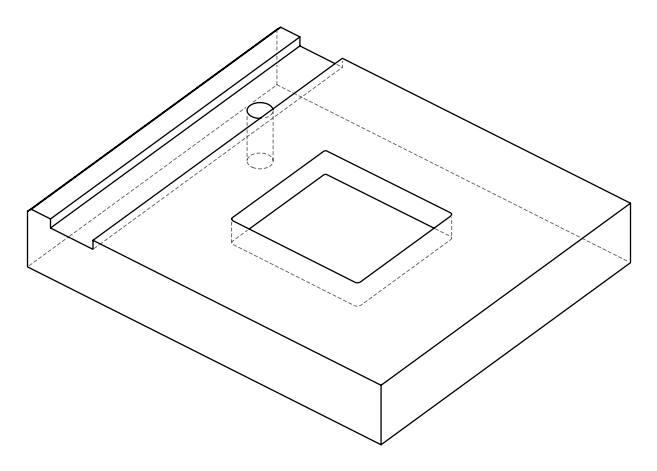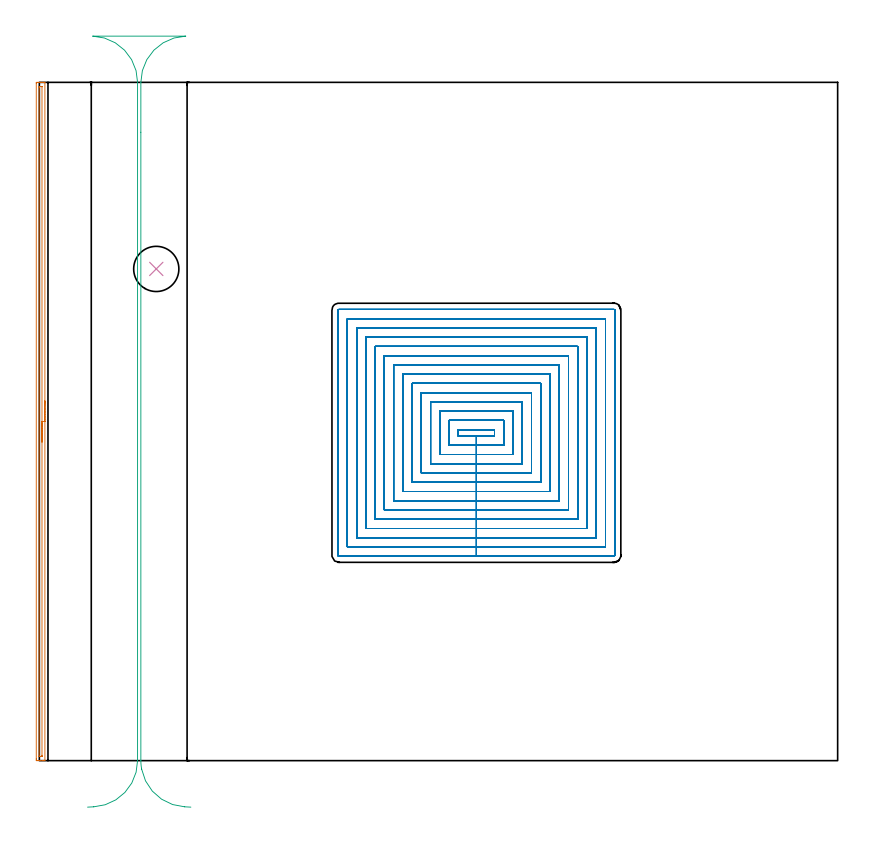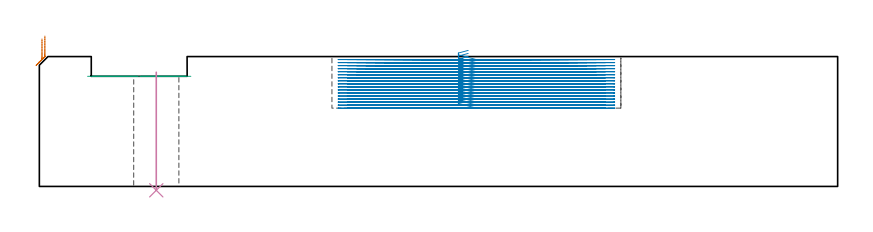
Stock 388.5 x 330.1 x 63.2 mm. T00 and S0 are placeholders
(PLAN: 4 operations, 3 tool changes, 141.9 min)
(1 AREA_MILL | FG_CHAMFER_SURFACE | UGT0205_001 | 5.45 min | 2911 mm3)
(2 MILL_RECTANGULAR_POCKET | POCKET_RECTANGULAR_STRAIGHT | NXT0201_008 | Follow Part, ap 1.5, ae 75% | 134.38 min | 444745 mm3)
(3 MILL_RECTANGULAR_SLOT | SLOT_RECTANGULAR | UGT0201_009 | Follow Part, ap 11.25, ae 75% | 1.89 min | 147746 mm3)
(4 INDEXABLE_INSERT_DRILL_THROUGH_HOLE_FROM_SOLID | STEP1HOLE | NXT0302_015 | 0.23 min | 20308 mm3)
(TOOL UGT0205_001 | Chamfer Mill 20 x 3 x 45 deg. | D20 FL50 Z2)
(TOOL NXT0201_008 | ENDMILL 6mm [2P460-0600-NA 1630] | D6 FL26 Z6)
(TOOL UGT0201_009 | End Mill 45 mm | D45 FL63 Z6)
(TOOL NXT0302_015 | Index. Insert Drill 22mm [880-D2200L25-03] | D22 PA176 FL66 Z2)
(OP 1 AREA_MILL)
G17 G21 G94 G90
T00 M6
G54
G17 G0 G90 X2.7 Y175.05 S1061 M3
G43 Z73.2 H0
G94 G1 Y175.012 Z72.328 F250.
Y174.898 Z71.463
Y174.709 Z70.612
Y174.447 Z69.78
Y174.113 Z68.974
Y173.71 Z68.2
Y173.242 Z67.464
Y172.71 Z66.772
Y172.121 Z66.129
Y171.478 Z65.54
Y170.786 Z65.008
Y170.05 Z64.54
Y169.276 Z64.137
Y168.47 Z63.803
Y167.638 Z63.541
Y166.786 Z63.352
Y165.922 Z63.238
Y165.05 Z63.2
Y0.175
X2.697 Y0.01 Z63.188
X2.564 Y0.002 Z63.056
X2.425 Y0. Z62.924
X2.16 Z62.659
X1.474 Z61.969
X0.257 Z60.754
X-0.274 Z60.22
X-0.883 Z59.612
X-1.149 Y0.001 Z59.347
X-1.368 Y0.004 Z59.127
X-1.492 Y0.01 Z59.004
X-1.497 Y0.266 Z59.001
X-1.5 Y0.622 Z59.
Y0.981
X-1.499 Y329.478 Z59.001
X-1.497 Y329.834
X-1.492 Y330.09 Z59.004
X-1.149 Y330.1 Z59.347
X-0.883 Z59.612
X-0.274 Z60.22
X0.257 Z60.754
X0.6 Z61.096
X1.132 Z61.628
X1.474 Z61.969
X2.16 Z62.659
X2.425 Z62.924
X2.564 Y330.098 Z63.056
X2.697 Y330.09 Z63.188
X2.7 Y329.925 Z63.2
Y165.05
X1.286 Z61.786
X1.285 Y2.602 Z61.785
Y2.409
X1.28 Y2.059 Z61.78
X1.279 Y2.02 Z61.779
X1.271 Y2.01 Z61.771
X1.24 Y2.007 Z61.74
X1.134 Y2.002 Z61.634
X1. Y2. Z61.5
X0.6 Z61.1
X0.126 Z60.626
X-0.034 Y2.003 Z60.466
X-0.065 Y2.006 Z60.435
X-0.077 Y2.01 Z60.423
X-0.079 Y2.018 Z60.421
X-0.082 Y2.056 Z60.418
X-0.085 Y2.216 Z60.415
X-0.086 Y327.498 Z60.414
X-0.085 Y327.691 Z60.415
X-0.08 Y328.041 Z60.42
X-0.079 Y328.08 Z60.421
X-0.071 Y328.09 Z60.429
X-0.04 Y328.093 Z60.46
X0.066 Y328.098 Z60.566
X0.2 Y328.1 Z60.7
X0.6 Z61.1
X1.074 Z61.574
X1.234 Y328.097 Z61.734
X1.265 Y328.094 Z61.765
X1.277 Y328.09 Z61.777
X1.279 Y328.082 Z61.779
X1.282 Y328.044 Z61.782
X1.285 Y327.884 Z61.785
X1.286 Y165.05 Z61.786
Y164.178 Z61.824
Y163.314 Z61.938
Y162.462 Z62.126
Y161.63 Z62.389
Y160.824 Z62.723
Y160.05 Z63.125
Y159.314 Z63.594
Y158.622 Z64.125
Y157.979 Z64.715
Y157.39 Z65.358
Y156.858 Z66.05
Y156.39 Z66.786
Y155.987 Z67.56
Y155.653 Z68.366
Y155.391 Z69.198
Y155.202 Z70.049
Y155.088 Z70.914
Y155.05 Z71.786
G0 Z73.2
M5
M2
(OP 2 MILL_RECTANGULAR_POCKET)
G17 G21 G94 G90
T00 M6
G54
G17 G0 G90 X208.706 Y161.1 S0 M3
G43 Z73.2 H1
Z66.2
G94 G1 X203.9 Z64.912 F250.
Y158. Z64.081
X212.7 Z61.723
X221.5 F500.
Y161.1
X203.9
Y158.
X212.7
Y153.5
X226.
Y165.6
X199.4
Y153.5
X212.7
Y149.
X230.5
Y170.1
X194.9
Y149.
X212.7
Y144.5
X235.
Y174.6
X190.4
Y144.5
X212.7
Y140.
X239.5
Y179.1
X185.9
Y140.
X212.7
Y135.5
X244.
Y183.6
X181.4
Y135.5
X212.7
Y131.
X248.5
Y188.1
X176.9
Y131.
X212.7
Y126.5
X253.
Y192.6
X172.4
Y126.5
X212.7
Y122.
X257.5
Y197.1
X167.9
Y122.
X212.7
Y117.5
X262.
Y201.6
X163.4
Y117.5
X212.7
Y113.
X266.5
Y206.1
X158.9
Y113.
X212.7
Y108.5
X271.
Y210.6
X154.4
Y108.5
X212.7
Y104.
X275.5
Y215.1
X149.9
Y104.
X212.7
Y99.5
X279.7
G3 X280. Y99.8 R0.3
G1 Y219.3
G3 X279.7 Y219.6 R0.3
G1 X145.7
G3 X145.4 Y219.3 R0.3
G1 Y99.8
G3 X145.7 Y99.5 R0.3
G1 X212.7
X213.7
G0 X208.706 Y161.1 Z64.723
G1 X203.9 Z63.436 F250.
Y158. Z62.605
X212.7 Z60.247
X221.5 F500.
Y161.1
X203.9
Y158.
X212.7
Y153.5
X226.
Y165.6
X199.4
Y153.5
X212.7
Y149.
X230.5
Y170.1
X194.9
Y149.
X212.7
Y144.5
X235.
Y174.6
X190.4
Y144.5
X212.7
Y140.
X239.5
Y179.1
X185.9
Y140.
X212.7
Y135.5
X244.
Y183.6
X181.4
Y135.5
X212.7
Y131.
X248.5
Y188.1
X176.9
Y131.
X212.7
Y126.5
X253.
Y192.6
X172.4
Y126.5
X212.7
Y122.
X257.5
Y197.1
X167.9
Y122.
X212.7
Y117.5
X262.
Y201.6
X163.4
Y117.5
X212.7
Y113.
X266.5
Y206.1
X158.9
Y113.
X212.7
Y108.5
X271.
Y210.6
X154.4
Y108.5
X212.7
Y104.
X275.5
Y215.1
X149.9
Y104.
X212.7
Y99.5
X279.7
G3 X280. Y99.8 R0.3
G1 Y219.3
G3 X279.7 Y219.6 R0.3
G1 X145.7
G3 X145.4 Y219.3 R0.3
G1 Y99.8
G3 X145.7 Y99.5 R0.3
G1 X212.7
X213.7
G0 X208.706 Y161.1 Z63.247
G1 X203.9 Z61.959 F250.
Y158. Z61.128
X212.7 Z58.771
X221.5 F500.
Y161.1
X203.9
Y158.
X212.7
Y153.5
X226.
Y165.6
X199.4
Y153.5
X212.7
Y149.
X230.5
Y170.1
X194.9
Y149.
X212.7
Y144.5
X235.
Y174.6
X190.4
Y144.5
X212.7
Y140.
X239.5
Y179.1
X185.9
Y140.
X212.7
Y135.5
X244.
Y183.6
X181.4
Y135.5
X212.7
Y131.
X248.5
Y188.1
X176.9
Y131.
X212.7
Y126.5
X253.
Y192.6
X172.4
Y126.5
X212.7
Y122.
X257.5
Y197.1
X167.9
Y122.
X212.7
Y117.5
X262.
Y201.6
X163.4
Y117.5
X212.7
Y113.
X266.5
Y206.1
X158.9
Y113.
X212.7
Y108.5
X271.
Y210.6
X154.4
Y108.5
X212.7
Y104.
X275.5
Y215.1
X149.9
Y104.
X212.7
Y99.5
X279.7
G3 X280. Y99.8 R0.3
G1 Y219.3
G3 X279.7 Y219.6 R0.3
G1 X145.7
G3 X145.4 Y219.3 R0.3
G1 Y99.8
G3 X145.7 Y99.5 R0.3
G1 X212.7
X213.7
G0 X208.706 Y161.1 Z61.771
G1 X203.9 Z60.483 F250.
Y158. Z59.652
X212.7 Z57.294
X221.5 F500.
Y161.1
X203.9
Y158.
X212.7
Y153.5
X226.
Y165.6
X199.4
Y153.5
X212.7
Y149.
X230.5
Y170.1
X194.9
Y149.
X212.7
Y144.5
X235.
Y174.6
X190.4
Y144.5
X212.7
Y140.
X239.5
Y179.1
X185.9
Y140.
X212.7
Y135.5
X244.
Y183.6
X181.4
Y135.5
X212.7
Y131.
X248.5
Y188.1
X176.9
Y131.
X212.7
Y126.5
X253.
Y192.6
X172.4
Y126.5
X212.7
Y122.
X257.5
Y197.1
X167.9
Y122.
X212.7
Y117.5
X262.
Y201.6
X163.4
Y117.5
X212.7
Y113.
X266.5
Y206.1
X158.9
Y113.
X212.7
Y108.5
X271.
Y210.6
X154.4
Y108.5
X212.7
Y104.
X275.5
Y215.1
X149.9
Y104.
X212.7
Y99.5
X279.7
G3 X280. Y99.8 R0.3
G1 Y219.3
G3 X279.7 Y219.6 R0.3
G1 X145.7
G3 X145.4 Y219.3 R0.3
G1 Y99.8
G3 X145.7 Y99.5 R0.3
G1 X212.7
X213.7
G0 X208.706 Y161.1 Z60.294
G1 X203.9 Z59.006 F250.
Y158. Z58.176
X212.7 Z55.818
X221.5 F500.
Y161.1
X203.9
Y158.
X212.7
Y153.5
X226.
Y165.6
X199.4
Y153.5
X212.7
Y149.
X230.5
Y170.1
X194.9
Y149.
X212.7
Y144.5
X235.
Y174.6
X190.4
Y144.5
X212.7
Y140.
X239.5
Y179.1
X185.9
Y140.
X212.7
Y135.5
X244.
Y183.6
X181.4
Y135.5
X212.7
Y131.
X248.5
Y188.1
X176.9
Y131.
X212.7
Y126.5
X253.
Y192.6
X172.4
Y126.5
X212.7
Y122.
X257.5
Y197.1
X167.9
Y122.
X212.7
Y117.5
X262.
Y201.6
X163.4
Y117.5
X212.7
Y113.
X266.5
Y206.1
X158.9
Y113.
X212.7
Y108.5
X271.
Y210.6
X154.4
Y108.5
X212.7
Y104.
X275.5
Y215.1
X149.9
Y104.
X212.7
Y99.5
X279.7
G3 X280. Y99.8 R0.3
G1 Y219.3
G3 X279.7 Y219.6 R0.3
G1 X145.7
G3 X145.4 Y219.3 R0.3
G1 Y99.8
G3 X145.7 Y99.5 R0.3
G1 X212.7
X213.7
G0 X208.706 Y161.1 Z58.818
G1 X203.9 Z57.53 F250.
Y158. Z56.699
X212.7 Z54.341
X221.5 F500.
Y161.1
X203.9
Y158.
X212.7
Y153.5
X226.
Y165.6
X199.4
Y153.5
X212.7
Y149.
X230.5
Y170.1
X194.9
Y149.
X212.7
Y144.5
X235.
Y174.6
X190.4
Y144.5
X212.7
Y140.
X239.5
Y179.1
X185.9
Y140.
X212.7
Y135.5
X244.
Y183.6
X181.4
Y135.5
X212.7
Y131.
X248.5
Y188.1
X176.9
Y131.
X212.7
Y126.5
X253.
Y192.6
X172.4
Y126.5
X212.7
Y122.
X257.5
Y197.1
X167.9
Y122.
X212.7
Y117.5
X262.
Y201.6
X163.4
Y117.5
X212.7
Y113.
X266.5
Y206.1
X158.9
Y113.
X212.7
Y108.5
X271.
Y210.6
X154.4
Y108.5
X212.7
Y104.
X275.5
Y215.1
X149.9
Y104.
X212.7
Y99.5
X279.7
G3 X280. Y99.8 R0.3
G1 Y219.3
G3 X279.7 Y219.6 R0.3
G1 X145.7
G3 X145.4 Y219.3 R0.3
G1 Y99.8
G3 X145.7 Y99.5 R0.3
G1 X212.7
X213.7
G0 X208.706 Y161.1 Z57.341
G1 X203.9 Z56.053 F250.
Y158. Z55.223
X212.7 Z52.865
X221.5 F500.
Y161.1
X203.9
Y158.
X212.7
Y153.5
X226.
Y165.6
X199.4
Y153.5
X212.7
Y149.
X230.5
Y170.1
X194.9
Y149.
X212.7
Y144.5
X235.
Y174.6
X190.4
Y144.5
X212.7
Y140.
X239.5
Y179.1
X185.9
Y140.
X212.7
Y135.5
X244.
Y183.6
X181.4
Y135.5
X212.7
Y131.
X248.5
Y188.1
X176.9
Y131.
X212.7
Y126.5
X253.
Y192.6
X172.4
Y126.5
X212.7
Y122.
X257.5
Y197.1
X167.9
Y122.
X212.7
Y117.5
X262.
Y201.6
X163.4
Y117.5
X212.7
Y113.
X266.5
Y206.1
X158.9
Y113.
X212.7
Y108.5
X271.
Y210.6
X154.4
Y108.5
X212.7
Y104.
X275.5
Y215.1
X149.9
Y104.
X212.7
Y99.5
X279.7
G3 X280. Y99.8 R0.3
G1 Y219.3
G3 X279.7 Y219.6 R0.3
G1 X145.7
G3 X145.4 Y219.3 R0.3
G1 Y99.8
G3 X145.7 Y99.5 R0.3
G1 X212.7
X213.7
G0 X208.706 Y161.1 Z55.865
G1 X203.9 Z54.577 F250.
Y158. Z53.746
X212.7 Z51.388
X221.5 F500.
Y161.1
X203.9
Y158.
X212.7
Y153.5
X226.
Y165.6
X199.4
Y153.5
X212.7
Y149.
X230.5
Y170.1
X194.9
Y149.
X212.7
Y144.5
X235.
Y174.6
X190.4
Y144.5
X212.7
Y140.
X239.5
Y179.1
X185.9
Y140.
X212.7
Y135.5
X244.
Y183.6
X181.4
Y135.5
X212.7
Y131.
X248.5
Y188.1
X176.9
Y131.
X212.7
Y126.5
X253.
Y192.6
X172.4
Y126.5
X212.7
Y122.
X257.5
Y197.1
X167.9
Y122.
X212.7
Y117.5
X262.
Y201.6
X163.4
Y117.5
X212.7
Y113.
X266.5
Y206.1
X158.9
Y113.
X212.7
Y108.5
X271.
Y210.6
X154.4
Y108.5
X212.7
Y104.
X275.5
Y215.1
X149.9
Y104.
X212.7
Y99.5
X279.7
G3 X280. Y99.8 R0.3
G1 Y219.3
G3 X279.7 Y219.6 R0.3
G1 X145.7
G3 X145.4 Y219.3 R0.3
G1 Y99.8
G3 X145.7 Y99.5 R0.3
G1 X212.7
X213.7
G0 X208.706 Y161.1 Z54.388
G1 X203.9 Z53.1 F250.
Y158. Z52.27
X212.7 Z49.912
X221.5 F500.
Y161.1
X203.9
Y158.
X212.7
Y153.5
X226.
Y165.6
X199.4
Y153.5
X212.7
Y149.
X230.5
Y170.1
X194.9
Y149.
X212.7
Y144.5
X235.
Y174.6
X190.4
Y144.5
X212.7
Y140.
X239.5
Y179.1
X185.9
Y140.
X212.7
Y135.5
X244.
Y183.6
X181.4
Y135.5
X212.7
Y131.
X248.5
Y188.1
X176.9
Y131.
X212.7
Y126.5
X253.
Y192.6
X172.4
Y126.5
X212.7
Y122.
X257.5
Y197.1
X167.9
Y122.
X212.7
Y117.5
X262.
Y201.6
X163.4
Y117.5
X212.7
Y113.
X266.5
Y206.1
X158.9
Y113.
X212.7
Y108.5
X271.
Y210.6
X154.4
Y108.5
X212.7
Y104.
X275.5
Y215.1
X149.9
Y104.
X212.7
Y99.5
X279.7
G3 X280. Y99.8 R0.3
G1 Y219.3
G3 X279.7 Y219.6 R0.3
G1 X145.7
G3 X145.4 Y219.3 R0.3
G1 Y99.8
G3 X145.7 Y99.5 R0.3
G1 X212.7
X213.7
G0 X208.706 Y161.1 Z52.912
G1 X203.9 Z51.624 F250.
Y158. Z50.793
X212.7 Z48.435
X221.5 F500.
Y161.1
X203.9
Y158.
X212.7
Y153.5
X226.
Y165.6
X199.4
Y153.5
X212.7
Y149.
X230.5
Y170.1
X194.9
Y149.
X212.7
Y144.5
X235.
Y174.6
X190.4
Y144.5
X212.7
Y140.
X239.5
Y179.1
X185.9
Y140.
X212.7
Y135.5
X244.
Y183.6
X181.4
Y135.5
X212.7
Y131.
X248.5
Y188.1
X176.9
Y131.
X212.7
Y126.5
X253.
Y192.6
X172.4
Y126.5
X212.7
Y122.
X257.5
Y197.1
X167.9
Y122.
X212.7
Y117.5
X262.
Y201.6
X163.4
Y117.5
X212.7
Y113.
X266.5
Y206.1
X158.9
Y113.
X212.7
Y108.5
X271.
Y210.6
X154.4
Y108.5
X212.7
Y104.
X275.5
Y215.1
X149.9
Y104.
X212.7
Y99.5
X279.7
G3 X280. Y99.8 R0.3
G1 Y219.3
G3 X279.7 Y219.6 R0.3
G1 X145.7
G3 X145.4 Y219.3 R0.3
G1 Y99.8
G3 X145.7 Y99.5 R0.3
G1 X212.7
X213.7
G0 X208.706 Y161.1 Z51.435
G1 X203.9 Z50.147 F250.
Y158. Z49.317
X212.7 Z46.959
X221.5 F500.
Y161.1
X203.9
Y158.
X212.7
Y153.5
X226.
Y165.6
X199.4
Y153.5
X212.7
Y149.
X230.5
Y170.1
X194.9
Y149.
X212.7
Y144.5
X235.
Y174.6
X190.4
Y144.5
X212.7
Y140.
X239.5
Y179.1
X185.9
Y140.
X212.7
Y135.5
X244.
Y183.6
X181.4
Y135.5
X212.7
Y131.
X248.5
Y188.1
X176.9
Y131.
X212.7
Y126.5
X253.
Y192.6
X172.4
Y126.5
X212.7
Y122.
X257.5
Y197.1
X167.9
Y122.
X212.7
Y117.5
X262.
Y201.6
X163.4
Y117.5
X212.7
Y113.
X266.5
Y206.1
X158.9
Y113.
X212.7
Y108.5
X271.
Y210.6
X154.4
Y108.5
X212.7
Y104.
X275.5
Y215.1
X149.9
Y104.
X212.7
Y99.5
X279.7
G3 X280. Y99.8 R0.3
G1 Y219.3
G3 X279.7 Y219.6 R0.3
G1 X145.7
G3 X145.4 Y219.3 R0.3
G1 Y99.8
G3 X145.7 Y99.5 R0.3
G1 X212.7
X213.7
G0 X208.706 Y161.1 Z49.959
G1 X203.9 Z48.671 F250.
Y158. Z47.84
X212.7 Z45.482
X221.5 F500.
Y161.1
X203.9
Y158.
X212.7
Y153.5
X226.
Y165.6
X199.4
Y153.5
X212.7
Y149.
X230.5
Y170.1
X194.9
Y149.
X212.7
Y144.5
X235.
Y174.6
X190.4
Y144.5
X212.7
Y140.
X239.5
Y179.1
X185.9
Y140.
X212.7
Y135.5
X244.
Y183.6
X181.4
Y135.5
X212.7
Y131.
X248.5
Y188.1
X176.9
Y131.
X212.7
Y126.5
X253.
Y192.6
X172.4
Y126.5
X212.7
Y122.
X257.5
Y197.1
X167.9
Y122.
X212.7
Y117.5
X262.
Y201.6
X163.4
Y117.5
X212.7
Y113.
X266.5
Y206.1
X158.9
Y113.
X212.7
Y108.5
X271.
Y210.6
X154.4
Y108.5
X212.7
Y104.
X275.5
Y215.1
X149.9
Y104.
X212.7
Y99.5
X279.7
G3 X280. Y99.8 R0.3
G1 Y219.3
G3 X279.7 Y219.6 R0.3
G1 X145.7
G3 X145.4 Y219.3 R0.3
G1 Y99.8
G3 X145.7 Y99.5 R0.3
G1 X212.7
X213.7
G0 X208.706 Y161.1 Z48.482
G1 X203.9 Z47.194 F250.
Y158. Z46.364
X212.7 Z44.006
X221.5 F500.
Y161.1
X203.9
Y158.
X212.7
Y153.5
X226.
Y165.6
X199.4
Y153.5
X212.7
Y149.
X230.5
Y170.1
X194.9
Y149.
X212.7
Y144.5
X235.
Y174.6
X190.4
Y144.5
X212.7
Y140.
X239.5
Y179.1
X185.9
Y140.
X212.7
Y135.5
X244.
Y183.6
X181.4
Y135.5
X212.7
Y131.
X248.5
Y188.1
X176.9
Y131.
X212.7
Y126.5
X253.
Y192.6
X172.4
Y126.5
X212.7
Y122.
X257.5
Y197.1
X167.9
Y122.
X212.7
Y117.5
X262.
Y201.6
X163.4
Y117.5
X212.7
Y113.
X266.5
Y206.1
X158.9
Y113.
X212.7
Y108.5
X271.
Y210.6
X154.4
Y108.5
X212.7
Y104.
X275.5
Y215.1
X149.9
Y104.
X212.7
Y99.5
X279.7
G3 X280. Y99.8 R0.3
G1 Y219.3
G3 X279.7 Y219.6 R0.3
G1 X145.7
G3 X145.4 Y219.3 R0.3
G1 Y99.8
G3 X145.7 Y99.5 R0.3
G1 X212.7
X213.7
G0 X208.706 Y161.1 Z47.006
G1 X203.9 Z45.718 F250.
Y158. Z44.887
X212.7 Z42.529
X221.5 F500.
Y161.1
X203.9
Y158.
X212.7
Y153.5
X226.
Y165.6
X199.4
Y153.5
X212.7
Y149.
X230.5
Y170.1
X194.9
Y149.
X212.7
Y144.5
X235.
Y174.6
X190.4
Y144.5
X212.7
Y140.
X239.5
Y179.1
X185.9
Y140.
X212.7
Y135.5
X244.
Y183.6
X181.4
Y135.5
X212.7
Y131.
X248.5
Y188.1
X176.9
Y131.
X212.7
Y126.5
X253.
Y192.6
X172.4
Y126.5
X212.7
Y122.
X257.5
Y197.1
X167.9
Y122.
X212.7
Y117.5
X262.
Y201.6
X163.4
Y117.5
X212.7
Y113.
X266.5
Y206.1
X158.9
Y113.
X212.7
Y108.5
X271.
Y210.6
X154.4
Y108.5
X212.7
Y104.
X275.5
Y215.1
X149.9
Y104.
X212.7
Y99.5
X279.7
G3 X280. Y99.8 R0.3
G1 Y219.3
G3 X279.7 Y219.6 R0.3
G1 X145.7
G3 X145.4 Y219.3 R0.3
G1 Y99.8
G3 X145.7 Y99.5 R0.3
G1 X212.7
X213.7
G0 X208.706 Y161.1 Z45.529
G1 X203.9 Z44.242 F250.
Y158. Z43.411
X212.7 Z41.053
X221.5 F500.
Y161.1
X203.9
Y158.
X212.7
Y153.5
X226.
Y165.6
X199.4
Y153.5
X212.7
Y149.
X230.5
Y170.1
X194.9
Y149.
X212.7
Y144.5
X235.
Y174.6
X190.4
Y144.5
X212.7
Y140.
X239.5
Y179.1
X185.9
Y140.
X212.7
Y135.5
X244.
Y183.6
X181.4
Y135.5
X212.7
Y131.
X248.5
Y188.1
X176.9
Y131.
X212.7
Y126.5
X253.
Y192.6
X172.4
Y126.5
X212.7
Y122.
X257.5
Y197.1
X167.9
Y122.
X212.7
Y117.5
X262.
Y201.6
X163.4
Y117.5
X212.7
Y113.
X266.5
Y206.1
X158.9
Y113.
X212.7
Y108.5
X271.
Y210.6
X154.4
Y108.5
X212.7
Y104.
X275.5
Y215.1
X149.9
Y104.
X212.7
Y99.5
X279.7
G3 X280. Y99.8 R0.3
G1 Y219.3
G3 X279.7 Y219.6 R0.3
G1 X145.7
G3 X145.4 Y219.3 R0.3
G1 Y99.8
G3 X145.7 Y99.5 R0.3
G1 X212.7
X213.7
G0 X208.706 Y161.1 Z44.053
G1 X203.9 Z42.765 F250.
Y158. Z41.934
X212.7 Z39.576
X221.5 F500.
Y161.1
X203.9
Y158.
X212.7
Y153.5
X226.
Y165.6
X199.4
Y153.5
X212.7
Y149.
X230.5
Y170.1
X194.9
Y149.
X212.7
Y144.5
X235.
Y174.6
X190.4
Y144.5
X212.7
Y140.
X239.5
Y179.1
X185.9
Y140.
X212.7
Y135.5
X244.
Y183.6
X181.4
Y135.5
X212.7
Y131.
X248.5
Y188.1
X176.9
Y131.
X212.7
Y126.5
X253.
Y192.6
X172.4
Y126.5
X212.7
Y122.
X257.5
Y197.1
X167.9
Y122.
X212.7
Y117.5
X262.
Y201.6
X163.4
Y117.5
X212.7
Y113.
X266.5
Y206.1
X158.9
Y113.
X212.7
Y108.5
X271.
Y210.6
X154.4
Y108.5
X212.7
Y104.
X275.5
Y215.1
X149.9
Y104.
X212.7
Y99.5
X279.7
G3 X280. Y99.8 R0.3
G1 Y219.3
G3 X279.7 Y219.6 R0.3
G1 X145.7
G3 X145.4 Y219.3 R0.3
G1 Y99.8
G3 X145.7 Y99.5 R0.3
G1 X212.7
X213.7
G0 X208.706 Y161.1 Z42.576
G1 X203.9 Z41.289 F250.
Y158. Z40.458
X212.7 Z38.1
X221.5 F500.
Y161.1
X203.9
Y158.
X212.7
Y153.5
X226.
Y165.6
X199.4
Y153.5
X212.7
Y149.
X230.5
Y170.1
X194.9
Y149.
X212.7
Y144.5
X235.
Y174.6
X190.4
Y144.5
X212.7
Y140.
X239.5
Y179.1
X185.9
Y140.
X212.7
Y135.5
X244.
Y183.6
X181.4
Y135.5
X212.7
Y131.
X248.5
Y188.1
X176.9
Y131.
X212.7
Y126.5
X253.
Y192.6
X172.4
Y126.5
X212.7
Y122.
X257.5
Y197.1
X167.9
Y122.
X212.7
Y117.5
X262.
Y201.6
X163.4
Y117.5
X212.7
Y113.
X266.5
Y206.1
X158.9
Y113.
X212.7
Y108.5
X271.
Y210.6
X154.4
Y108.5
X212.7
Y104.
X275.5
Y215.1
X149.9
Y104.
X212.7
Y99.5
X279.7
G3 X280. Y99.8 R0.3
G1 Y219.3
G3 X279.7 Y219.6 R0.3
G1 X145.7
G3 X145.4 Y219.3 R0.3
G1 Y99.8
G3 X145.7 Y99.5 R0.3
G1 X212.7
X213.7
G0 Z73.2
M5
M2
(OP 3 MILL_RECTANGULAR_SLOT)
G17 G21 G94 G90
T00 M6
G54
G17 G0 G90 X73.735 Y-22.625 S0 M3
G43 Z73.2 H0
Z53.6
G94 G1 X70.739 Y-22.47 F250.
G2 X49.787 Y-4.157 R22.5 F500.
X49.4 Y0. R22.5 F391.
G1 Y305.819
Y330.1 F500.
G2 X71.229 Y352.59 R22.5
G1 X25.971
G2 X47.8 Y330.1 R22.5
G1 Y0.
G2 X26.461 Y-22.47 R22.5
G1 X23.465 Y-22.625 F250.
G0 Z73.2
M5
M2
(OP 4 INDEXABLE_INSERT_DRILL_THROUGH_HOLE_FROM_SOLID)
G17 G21 G94 G90
T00 M6
G54
G17 G0 G90 X56.9 Y239.3 S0 M3
G43 Z73.2 H1
G94 G81 G98 Z-1.884 F250. R55.6
G80
M5
M2
